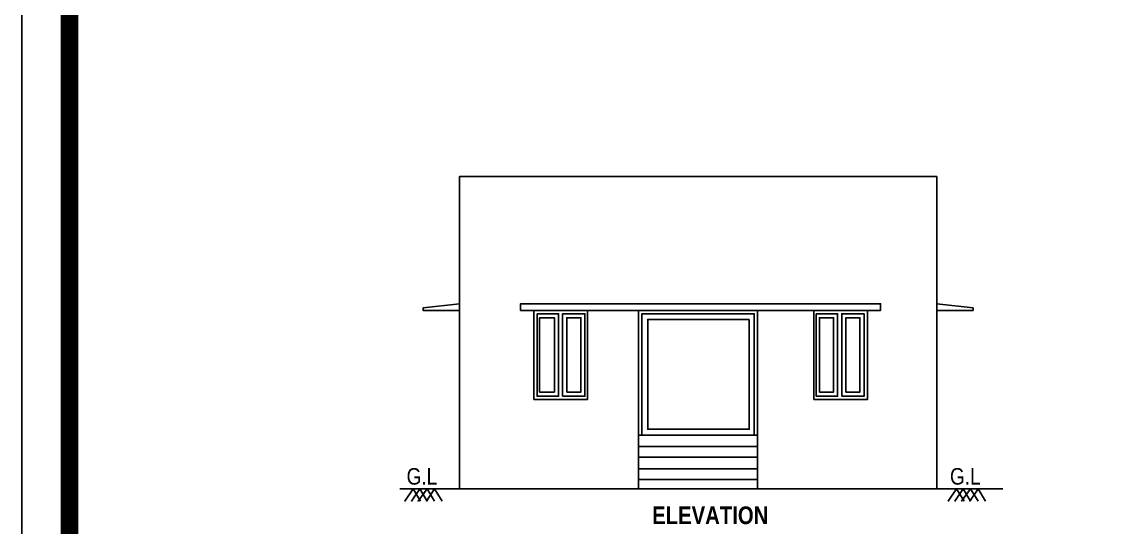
# Model space of a CAD drawing. Header units: metres. Extents: x -941 to 1333, y -28 to 1490.
# Drawn here: x 959.38 to 977.96, y 385.38 to 393.93 of the extents above; entities that cross this region are included whole.
import ezdxf

# ---------------------------------------------------------------- set-up
doc = ezdxf.new("R2010")
doc.units = ezdxf.units.M
doc.layers.add('window', color=3, linetype='Continuous')
doc.styles.add('style2', font='swisscb.ttf')
doc.styles.add('style2A', font='swissc.ttf')

msp = doc.modelspace()

# ---------------------------------------------------------------- linework, layer by layer
msp.add_lwpolyline([(959.37921, 426.76802), (1077.98196, 426.76789), (1077.98196, 342.87839), (959.37921, 342.87851)], close=True)
at = {"const_width": 0.3036}
msp.add_lwpolyline([(960.18379, 343.6831), (1077.17738, 343.68297), (1077.17738, 425.96331), (960.18379, 425.96343)], close=True, dxfattribs=at)
at = {"lineweight": 25}
for points in [[(974.86155, 386.02576), (974.86155, 391.30884), (966.78319, 391.30884), (966.78319, 386.02576)], [(966.78319, 389.04466), (966.16822, 389.04466), (966.16822, 389.08659), (966.78319, 389.15647)], [(973.68753, 389.04466), (973.91115, 389.04466), (973.91115, 389.15647), (972.77906, 389.15647), (972.54146, 389.15647), (968.04106, 389.15647), (967.81744, 389.15647), (967.81744, 389.04466), (968.04106, 389.04466)], [(974.86155, 389.04466), (975.47651, 389.04466), (975.47651, 389.08659), (974.86155, 389.15647)], [(968.94953, 389.04466), (972.54146, 389.04466), (972.77906, 389.04466)], [(971.82867, 386.93422), (969.81606, 386.93422), (969.81606, 389.04466), (971.82867, 389.04466), (971.82867, 386.93422), (971.82867, 386.02576)], [(969.87197, 386.93422), (969.87197, 388.98875), (971.77276, 388.98875), (971.77276, 386.93422)], [(969.81606, 386.93422), (969.81606, 386.02576)], [(969.81606, 386.73855), (971.82867, 386.73855)], [(969.81606, 386.55686), (971.82867, 386.55686)], [(969.81606, 386.36119), (971.82867, 386.36119)], [(969.81606, 386.1795), (971.82867, 386.1795)], [(965.77689, 386.02576), (975.97966, 386.02576)]]:
    msp.add_lwpolyline(points, dxfattribs=at)
for points in [[(968.04106, 387.53521), (968.94953, 387.53521), (968.94953, 389.04466), (968.04106, 389.04466)], [(968.09697, 388.98875), (968.09697, 387.59111), (968.46035, 387.59111), (968.46035, 388.98875)], [(968.53024, 387.59111), (968.9076, 387.59111), (968.9076, 388.98875), (968.53024, 388.98875)], [(972.77906, 387.53521), (973.68753, 387.53521), (973.68753, 389.04466), (972.77906, 389.04466)], [(972.82099, 388.98875), (972.82099, 387.59111), (973.18438, 387.59111), (973.18438, 388.98875)], [(973.25426, 387.59111), (973.63162, 387.59111), (973.63162, 388.98875), (973.25426, 388.98875)], [(968.1389, 387.66099), (968.39047, 387.66099), (968.39047, 388.91887), (968.1389, 388.91887)], [(968.60012, 387.66099), (968.83772, 387.66099), (968.83772, 388.91887), (968.60012, 388.91887)], [(971.6889, 388.89092), (971.6889, 387.03206), (969.96981, 387.03206), (969.96981, 388.89092)], [(972.8769, 387.66099), (973.1145, 387.66099), (973.1145, 388.91887), (972.8769, 388.91887)], [(973.32414, 387.66099), (973.56174, 387.66099), (973.56174, 388.91887), (973.32414, 388.91887)], [(966.1263, 385.81611), (966.00051, 386.02576), (965.86074, 385.81611), (966.00051, 386.02576)], [(966.23811, 385.81611), (966.11232, 386.02576), (965.97255, 385.81611), (966.11232, 386.02576)], [(966.36389, 385.81611), (966.23811, 386.02576), (966.08437, 385.81611), (966.23811, 386.02576)], [(966.48968, 385.81611), (966.36389, 386.02576), (966.22413, 385.81611), (966.36389, 386.02576)], [(975.32277, 385.81611), (975.19698, 386.02576), (975.05721, 385.81611), (975.19698, 386.02576)], [(975.43458, 385.81611), (975.30879, 386.02576), (975.16903, 385.81611), (975.30879, 386.02576)], [(975.56037, 385.81611), (975.43458, 386.02576), (975.28084, 385.81611), (975.43458, 386.02576)], [(975.68615, 385.81611), (975.56037, 386.02576), (975.4206, 385.81611), (975.56037, 386.02576)]]:
    msp.add_lwpolyline(points, close=True, dxfattribs=at)
at = {"layer": 'window'}
msp.add_lwpolyline([(959.37921, 342.87839), (959.37921, 426.76814), (1077.98196, 426.76814), (1077.98196, 342.87839)], close=True, dxfattribs=at)

# ---------------------------------------------------------------- texts
at = {"attachment_point": 7}
for s, insert, char_height, style in [('G.L', (965.8887, 386.09075), 0.279998, 'style2A'), ('G.L', (975.08517, 386.09075), 0.279998, 'style2A'), ('ELEVATION', (970.04475, 385.42154), 0.299998, 'style2')]:
    msp.add_mtext(s, dxfattribs=dict(at, insert=insert, char_height=char_height, style=style))

doc.saveas('drawing.dxf')
